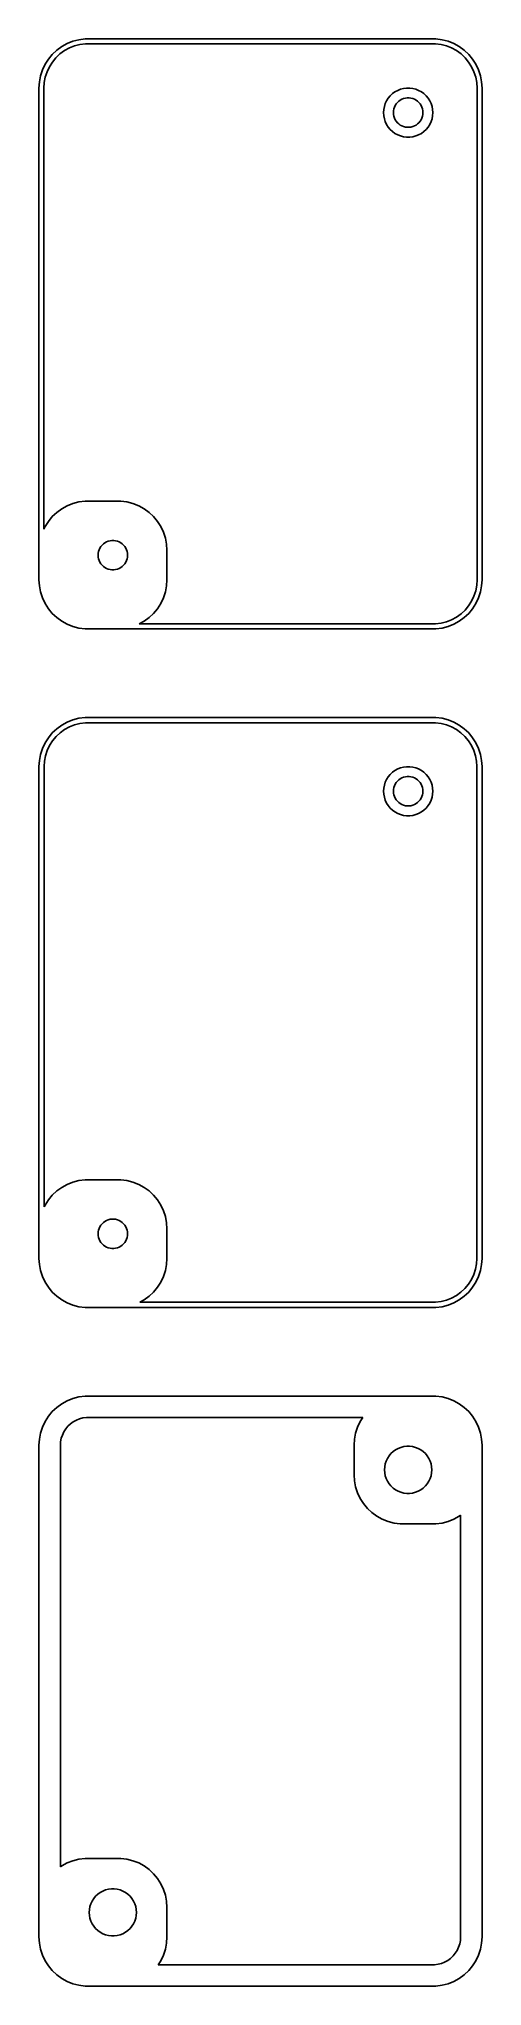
# Model space of a CAD drawing. Header units: metres. Extents: x -22 to 22, y 177 to 375.
import ezdxf

# ---------------------------------------------------------------- set-up
doc = ezdxf.new("R2010")
doc.units = ezdxf.units.M

msp = doc.modelspace()

# ---------------------------------------------------------------- linework, layer by layer
for p, q in [((-20.1791, 374.222), (-20.6871, 373.853)), ((-19.6289, 374.524), (-20.1791, 374.222)), ((-19.0451, 374.755), (-19.6289, 374.524)), ((-19.416, 374.072), (-18.8906, 374.28)), ((-18.4369, 374.911), (-19.0451, 374.755)), ((-18.8906, 374.28), (-18.3432, 374.42)), ((-17.8139, 374.99), (-18.4369, 374.911)), ((-18.3432, 374.42), (-17.7825, 374.491)), ((17.8139, 374.99), (-17.8139, 374.99)), ((-17.7825, 374.491), (17.7825, 374.491)), ((17.7825, 374.491), (18.3432, 374.42)), ((18.4369, 374.911), (17.8139, 374.99)), ((18.3432, 374.42), (18.8906, 374.28)), ((19.0451, 374.755), (18.4369, 374.911)), ((18.8906, 374.28), (19.416, 374.072)), ((19.6289, 374.524), (19.0451, 374.755)), ((20.1791, 374.222), (19.6289, 374.524)), ((20.6871, 373.853), (20.1791, 374.222)), ((-21.8815, 372.409), (-22.1489, 371.841)), ((-21.5451, 372.939), (-21.8815, 372.409)), ((-21.1448, 373.423), (-21.5451, 372.939)), ((-21.4434, 372.168), (-21.1406, 372.645)), ((-20.6871, 373.853), (-21.1448, 373.423)), ((-21.1406, 372.645), (-20.7803, 373.08)), ((-20.7803, 373.08), (-20.3684, 373.467)), ((-20.3684, 373.467), (-19.9112, 373.799)), ((-19.9112, 373.799), (-19.416, 374.072)), ((19.416, 374.072), (19.9112, 373.799)), ((19.9112, 373.799), (20.3684, 373.467)), ((20.3684, 373.467), (20.7803, 373.08)), ((21.1448, 373.423), (20.6871, 373.853)), ((20.7803, 373.08), (21.1406, 372.645)), ((21.1406, 372.645), (21.4434, 372.168)), ((21.5451, 372.939), (21.1448, 373.423)), ((21.8815, 372.409), (21.5451, 372.939)), ((22.1489, 371.841), (21.8815, 372.409)), ((-22.4606, 370.627), (-22.5, 370)), ((-22.3429, 371.243), (-22.4606, 370.627)), ((-22.1489, 371.841), (-22.3429, 371.243)), ((-22, 370), (-21.9645, 370.564)), ((-21.9645, 370.564), (-21.8586, 371.119)), ((-21.8586, 371.119), (-21.684, 371.657)), ((-21.684, 371.657), (-21.4434, 372.168)), ((21.4434, 372.168), (21.684, 371.657)), ((21.684, 371.657), (21.8586, 371.119)), ((21.8586, 371.119), (21.9645, 370.564)), ((21.9645, 370.564), (22, 370)), ((22.3429, 371.243), (22.1489, 371.841)), ((22.4606, 370.627), (22.3429, 371.243)), ((22.5, 370), (22.4606, 370.627)), ((-22.5, 370), (-22.5, 320)), ((-22, 325.157), (-22, 370)), ((12.6756, 368.42), (12.5785, 368.122)), ((12.8092, 368.704), (12.6756, 368.42)), ((12.9774, 368.969), (12.8092, 368.704)), ((13.1776, 369.211), (12.9774, 368.969)), ((13.4064, 369.426), (13.1776, 369.211)), ((13.6604, 369.611), (13.4064, 369.426)), ((13.9355, 369.762), (13.6604, 369.611)), ((13.6855, 368.223), (13.7865, 368.382)), ((13.7865, 368.382), (13.9065, 368.527)), ((13.9065, 368.527), (14.0439, 368.656)), ((14.2274, 369.878), (13.9355, 369.762)), ((14.0439, 368.656), (14.1963, 368.766)), ((14.1963, 368.766), (14.3613, 368.857)), ((14.5315, 369.956), (14.2274, 369.878)), ((14.3613, 368.857), (14.5365, 368.927)), ((14.843, 369.995), (14.5315, 369.956)), ((14.5365, 368.927), (14.7189, 368.973)), ((14.7189, 368.973), (14.9058, 368.997)), ((15.157, 369.995), (14.843, 369.995)), ((14.9058, 368.997), (15.0942, 368.997)), ((15.0942, 368.997), (15.2811, 368.973)), ((15.4684, 369.956), (15.157, 369.995)), ((15.2811, 368.973), (15.4635, 368.927)), ((15.4635, 368.927), (15.6387, 368.857)), ((15.7725, 369.878), (15.4684, 369.956)), ((15.6387, 368.857), (15.8037, 368.766)), ((16.0644, 369.762), (15.7725, 369.878)), ((15.8037, 368.766), (15.9561, 368.656)), ((15.9561, 368.656), (16.0934, 368.527)), ((16.3396, 369.611), (16.0644, 369.762)), ((16.0934, 368.527), (16.2135, 368.382)), ((16.2135, 368.382), (16.3145, 368.223)), ((16.5936, 369.426), (16.3396, 369.611)), ((16.8224, 369.211), (16.5936, 369.426)), ((17.0225, 368.969), (16.8224, 369.211)), ((17.1908, 368.704), (17.0225, 368.969)), ((17.3244, 368.42), (17.1908, 368.704)), ((17.4214, 368.122), (17.3244, 368.42)), ((22, 370), (22, 320)), ((22.5, 320), (22.5, 370)), ((12.5197, 367.813), (12.5, 367.5)), ((12.5, 367.5), (12.5197, 367.187)), ((12.5785, 368.122), (12.5197, 367.813)), ((12.5197, 367.187), (12.5785, 366.878)), ((12.5785, 366.878), (12.6756, 366.58)), ((12.6756, 366.58), (12.8092, 366.296)), ((12.8092, 366.296), (12.9774, 366.031)), ((13.5, 367.5), (13.5118, 367.688)), ((13.5118, 367.312), (13.5, 367.5)), ((13.5118, 367.688), (13.5471, 367.873)), ((13.5471, 367.127), (13.5118, 367.312)), ((13.5471, 367.873), (13.6053, 368.052)), ((13.6053, 366.948), (13.5471, 367.127)), ((13.6053, 368.052), (13.6855, 368.223)), ((13.6855, 366.777), (13.6053, 366.948)), ((13.7865, 366.618), (13.6855, 366.777)), ((13.9065, 366.473), (13.7865, 366.618)), ((14.0439, 366.344), (13.9065, 366.473)), ((14.1963, 366.234), (14.0439, 366.344)), ((15.9561, 366.344), (15.8037, 366.234)), ((16.0934, 366.473), (15.9561, 366.344)), ((16.2135, 366.618), (16.0934, 366.473)), ((16.3145, 366.777), (16.2135, 366.618)), ((16.3145, 368.223), (16.3947, 368.052)), ((16.3947, 366.948), (16.3145, 366.777)), ((16.3947, 368.052), (16.4529, 367.873)), ((16.4529, 367.127), (16.3947, 366.948)), ((16.4529, 367.873), (16.4882, 367.688)), ((16.4882, 367.312), (16.4529, 367.127)), ((16.4882, 367.688), (16.5, 367.5)), ((16.5, 367.5), (16.4882, 367.312)), ((17.0225, 366.031), (17.1908, 366.296)), ((17.1908, 366.296), (17.3244, 366.58)), ((17.3244, 366.58), (17.4214, 366.878)), ((17.4803, 367.813), (17.4214, 368.122)), ((17.4214, 366.878), (17.4803, 367.187)), ((17.5, 367.5), (17.4803, 367.813)), ((17.4803, 367.187), (17.5, 367.5)), ((12.9774, 366.031), (13.1776, 365.789)), ((13.1776, 365.789), (13.4064, 365.574)), ((13.4064, 365.574), (13.6604, 365.389)), ((13.6604, 365.389), (13.9355, 365.238)), ((13.9355, 365.238), (14.2274, 365.122)), ((14.3613, 366.143), (14.1963, 366.234)), ((14.2274, 365.122), (14.5315, 365.044)), ((14.5365, 366.073), (14.3613, 366.143)), ((14.5315, 365.044), (14.843, 365.005)), ((14.7189, 366.027), (14.5365, 366.073)), ((14.9058, 366.003), (14.7189, 366.027)), ((14.843, 365.005), (15.157, 365.005)), ((15.0942, 366.003), (14.9058, 366.003)), ((15.2811, 366.027), (15.0942, 366.003)), ((15.157, 365.005), (15.4684, 365.044)), ((15.4635, 366.073), (15.2811, 366.027)), ((15.6387, 366.143), (15.4635, 366.073)), ((15.4684, 365.044), (15.7725, 365.122)), ((15.8037, 366.234), (15.6387, 366.143)), ((15.7725, 365.122), (16.0644, 365.238)), ((16.0644, 365.238), (16.3396, 365.389)), ((16.3396, 365.389), (16.5936, 365.574)), ((16.5936, 365.574), (16.8224, 365.789)), ((16.8224, 365.789), (17.0225, 366.031)), ((-20.6871, 326.853), (-21.1448, 326.423)), ((-20.1791, 327.222), (-20.6871, 326.853)), ((-19.6289, 327.524), (-20.1791, 327.222)), ((-19.0451, 327.755), (-19.6289, 327.524)), ((-18.4369, 327.911), (-19.0451, 327.755)), ((-17.8139, 327.99), (-18.4369, 327.911)), ((-14.186, 327.99), (-17.8139, 327.99)), ((-13.5631, 327.911), (-14.186, 327.99)), ((-12.9549, 327.755), (-13.5631, 327.911)), ((-12.3711, 327.524), (-12.9549, 327.755)), ((-11.8209, 327.222), (-12.3711, 327.524)), ((-11.3129, 326.853), (-11.8209, 327.222)), ((-10.8551, 326.423), (-11.3129, 326.853)), ((-21.8815, 325.409), (-22, 325.157)), ((-21.5451, 325.939), (-21.8815, 325.409)), ((-21.1448, 326.423), (-21.5451, 325.939)), ((-10.4549, 325.939), (-10.8551, 326.423)), ((-10.1185, 325.409), (-10.4549, 325.939)), ((-9.8511, 324.841), (-10.1185, 325.409)), ((-9.6571, 324.243), (-9.8511, 324.841)), ((-16.4882, 322.688), (-16.4529, 322.873)), ((-16.4529, 322.873), (-16.3947, 323.052)), ((-16.3947, 323.052), (-16.3145, 323.223)), ((-16.3145, 323.223), (-16.2135, 323.382)), ((-16.2135, 323.382), (-16.0934, 323.527)), ((-16.0934, 323.527), (-15.9561, 323.656)), ((-15.9561, 323.656), (-15.8037, 323.766)), ((-15.8037, 323.766), (-15.6387, 323.857)), ((-15.6387, 323.857), (-15.4635, 323.927)), ((-15.4635, 323.927), (-15.2811, 323.973)), ((-15.2811, 323.973), (-15.0942, 323.997)), ((-15.0942, 323.997), (-14.9058, 323.997)), ((-14.9058, 323.997), (-14.7189, 323.973)), ((-14.7189, 323.973), (-14.5365, 323.927)), ((-14.5365, 323.927), (-14.3613, 323.857)), ((-14.3613, 323.857), (-14.1963, 323.766)), ((-14.1963, 323.766), (-14.0439, 323.656)), ((-14.0439, 323.656), (-13.9065, 323.527)), ((-13.9065, 323.527), (-13.7865, 323.382)), ((-13.7865, 323.382), (-13.6855, 323.223)), ((-13.6855, 323.223), (-13.6053, 323.052)), ((-13.6053, 323.052), (-13.5471, 322.873)), ((-13.5471, 322.873), (-13.5118, 322.688)), ((-9.5394, 323.627), (-9.6571, 324.243)), ((-9.5, 323), (-9.5394, 323.627)), ((-9.5, 320), (-9.5, 323)), ((-16.5, 322.5), (-16.4882, 322.688)), ((-16.4882, 322.312), (-16.5, 322.5)), ((-16.4529, 322.127), (-16.4882, 322.312)), ((-16.3947, 321.948), (-16.4529, 322.127)), ((-16.3145, 321.777), (-16.3947, 321.948)), ((-16.2135, 321.618), (-16.3145, 321.777)), ((-16.0934, 321.473), (-16.2135, 321.618)), ((-15.9561, 321.344), (-16.0934, 321.473)), ((-15.8037, 321.234), (-15.9561, 321.344)), ((-15.6387, 321.143), (-15.8037, 321.234)), ((-15.4635, 321.073), (-15.6387, 321.143)), ((-15.2811, 321.027), (-15.4635, 321.073)), ((-15.0942, 321.003), (-15.2811, 321.027)), ((-14.9058, 321.003), (-15.0942, 321.003)), ((-14.7189, 321.027), (-14.9058, 321.003)), ((-14.5365, 321.073), (-14.7189, 321.027)), ((-14.3613, 321.143), (-14.5365, 321.073)), ((-14.1963, 321.234), (-14.3613, 321.143)), ((-14.0439, 321.344), (-14.1963, 321.234)), ((-13.9065, 321.473), (-14.0439, 321.344)), ((-13.7865, 321.618), (-13.9065, 321.473)), ((-13.6855, 321.777), (-13.7865, 321.618)), ((-13.6053, 321.948), (-13.6855, 321.777)), ((-13.5471, 322.127), (-13.6053, 321.948)), ((-13.5118, 322.312), (-13.5471, 322.127)), ((-13.5118, 322.688), (-13.5, 322.5)), ((-13.5, 322.5), (-13.5118, 322.312)), ((-22.5, 320), (-22.4606, 319.373)), ((-22.4606, 319.373), (-22.3429, 318.757)), ((-22.3429, 318.757), (-22.1489, 318.159)), ((-9.8511, 318.159), (-9.6571, 318.757)), ((-9.6571, 318.757), (-9.5394, 319.373)), ((-9.5394, 319.373), (-9.5, 320)), ((21.8586, 318.881), (21.684, 318.343)), ((21.9645, 319.436), (21.8586, 318.881)), ((22, 320), (21.9645, 319.436)), ((22.1489, 318.159), (22.3429, 318.757)), ((22.3429, 318.757), (22.4606, 319.373)), ((22.4606, 319.373), (22.5, 320)), ((-22.1489, 318.159), (-21.8815, 317.591)), ((-21.8815, 317.591), (-21.5451, 317.061)), ((-21.5451, 317.061), (-21.1448, 316.577)), ((-10.8551, 316.577), (-10.4549, 317.061)), ((-10.4549, 317.061), (-10.1185, 317.591)), ((-10.1185, 317.591), (-9.8511, 318.159)), ((20.7803, 316.92), (20.3684, 316.533)), ((21.1406, 317.355), (20.7803, 316.92)), ((21.4434, 317.832), (21.1406, 317.355)), ((21.1448, 316.577), (21.5451, 317.061)), ((21.684, 318.343), (21.4434, 317.832)), ((21.5451, 317.061), (21.8815, 317.591)), ((21.8815, 317.591), (22.1489, 318.159)), ((-21.1448, 316.577), (-20.6871, 316.147)), ((-20.6871, 316.147), (-20.1791, 315.778)), ((-20.1791, 315.778), (-19.6289, 315.476)), ((-19.6289, 315.476), (-19.0451, 315.245)), ((-19.0451, 315.245), (-18.4369, 315.089)), ((-18.4369, 315.089), (-17.8139, 315.01)), ((-17.8139, 315.01), (17.8139, 315.01)), ((-12.311, 315.509), (-11.8209, 315.778)), ((17.7825, 315.509), (-12.311, 315.509)), ((-11.8209, 315.778), (-11.3129, 316.147)), ((-11.3129, 316.147), (-10.8551, 316.577)), ((18.3432, 315.58), (17.7825, 315.509)), ((17.8139, 315.01), (18.4369, 315.089)), ((18.8906, 315.72), (18.3432, 315.58)), ((18.4369, 315.089), (19.0451, 315.245)), ((19.416, 315.928), (18.8906, 315.72)), ((19.0451, 315.245), (19.6289, 315.476)), ((19.9112, 316.201), (19.416, 315.928)), ((19.6289, 315.476), (20.1791, 315.778)), ((20.3684, 316.533), (19.9112, 316.201)), ((20.1791, 315.778), (20.6871, 316.147)), ((20.6871, 316.147), (21.1448, 316.577)), ((-20.1791, 305.222), (-20.6871, 304.853)), ((-19.6289, 305.524), (-20.1791, 305.222)), ((-19.8944, 304.773), (-19.4026, 305.043)), ((-19.0451, 305.755), (-19.6289, 305.524)), ((-19.4026, 305.043), (-18.8808, 305.25)), ((-18.4369, 305.911), (-19.0451, 305.755)), ((-18.8808, 305.25), (-18.3373, 305.389)), ((-17.8139, 305.99), (-18.4369, 305.911)), ((-18.3373, 305.389), (-17.7806, 305.46)), ((17.8139, 305.99), (-17.8139, 305.99)), ((-17.7806, 305.46), (17.7806, 305.46)), ((17.7806, 305.46), (18.3373, 305.389)), ((18.4369, 305.911), (17.8139, 305.99)), ((18.3373, 305.389), (18.8808, 305.25)), ((19.0451, 305.755), (18.4369, 305.911)), ((18.8808, 305.25), (19.4026, 305.043)), ((19.6289, 305.524), (19.0451, 305.755)), ((19.4026, 305.043), (19.8944, 304.773)), ((20.1791, 305.222), (19.6289, 305.524)), ((20.6871, 304.853), (20.1791, 305.222)), ((-21.8815, 303.409), (-22.1489, 302.841)), ((-21.5451, 303.939), (-21.8815, 303.409)), ((-21.6547, 302.645), (-21.4158, 303.153)), ((-21.1448, 304.423), (-21.5451, 303.939)), ((-21.4158, 303.153), (-21.1151, 303.627)), ((-20.6871, 304.853), (-21.1448, 304.423)), ((-21.1151, 303.627), (-20.7574, 304.059)), ((-20.7574, 304.059), (-20.3483, 304.443)), ((-20.3483, 304.443), (-19.8944, 304.773)), ((19.8944, 304.773), (20.3483, 304.443)), ((20.3483, 304.443), (20.7574, 304.059)), ((21.1448, 304.423), (20.6871, 304.853)), ((20.7574, 304.059), (21.1151, 303.627)), ((21.1151, 303.627), (21.4158, 303.153)), ((21.5451, 303.939), (21.1448, 304.423)), ((21.4158, 303.153), (21.6547, 302.645)), ((21.8815, 303.409), (21.5451, 303.939)), ((22.1489, 302.841), (21.8815, 303.409)), ((-22.4606, 301.627), (-22.5, 301)), ((-22.5, 301), (-22.5, 251)), ((-22.3429, 302.243), (-22.4606, 301.627)), ((-22.1489, 302.841), (-22.3429, 302.243)), ((-21.9685, 301), (-21.9333, 301.56)), ((-21.9685, 256.224), (-21.9685, 301)), ((-21.9333, 301.56), (-21.8282, 302.111)), ((-21.8282, 302.111), (-21.6547, 302.645)), ((14.5315, 300.956), (14.2274, 300.878)), ((14.843, 300.995), (14.5315, 300.956)), ((15.157, 300.995), (14.843, 300.995)), ((15.4684, 300.956), (15.157, 300.995)), ((15.7725, 300.878), (15.4684, 300.956)), ((21.6547, 302.645), (21.8282, 302.111)), ((21.8282, 302.111), (21.9333, 301.56)), ((21.9333, 301.56), (21.9685, 301)), ((21.9685, 301), (21.9685, 251)), ((22.3429, 302.243), (22.1489, 302.841)), ((22.4606, 301.627), (22.3429, 302.243)), ((22.5, 301), (22.4606, 301.627)), ((22.5, 251), (22.5, 301)), ((12.5785, 299.122), (12.5197, 298.813)), ((12.6756, 299.42), (12.5785, 299.122)), ((12.8092, 299.704), (12.6756, 299.42)), ((12.9774, 299.969), (12.8092, 299.704)), ((13.1776, 300.211), (12.9774, 299.969)), ((13.4064, 300.426), (13.1776, 300.211)), ((13.6604, 300.611), (13.4064, 300.426)), ((13.5471, 298.873), (13.6053, 299.052)), ((13.6053, 299.052), (13.6855, 299.223)), ((13.9355, 300.762), (13.6604, 300.611)), ((13.6855, 299.223), (13.7865, 299.382)), ((13.7865, 299.382), (13.9065, 299.527)), ((13.9065, 299.527), (14.0439, 299.656)), ((14.2274, 300.878), (13.9355, 300.762)), ((14.0439, 299.656), (14.1963, 299.766)), ((14.1963, 299.766), (14.3613, 299.857)), ((14.3613, 299.857), (14.5365, 299.927)), ((14.5365, 299.927), (14.7189, 299.973)), ((14.7189, 299.973), (14.9058, 299.997)), ((14.9058, 299.997), (15.0942, 299.997)), ((15.0942, 299.997), (15.2811, 299.973)), ((15.2811, 299.973), (15.4635, 299.927)), ((15.4635, 299.927), (15.6387, 299.857)), ((15.6387, 299.857), (15.8037, 299.766)), ((16.0644, 300.762), (15.7725, 300.878)), ((15.8037, 299.766), (15.9561, 299.656)), ((15.9561, 299.656), (16.0934, 299.527)), ((16.3396, 300.611), (16.0644, 300.762)), ((16.0934, 299.527), (16.2135, 299.382)), ((16.2135, 299.382), (16.3145, 299.223)), ((16.3145, 299.223), (16.3947, 299.052)), ((16.5936, 300.426), (16.3396, 300.611)), ((16.3947, 299.052), (16.4529, 298.873)), ((16.8224, 300.211), (16.5936, 300.426)), ((17.0225, 299.969), (16.8224, 300.211)), ((17.1908, 299.704), (17.0225, 299.969)), ((17.3244, 299.42), (17.1908, 299.704)), ((17.4214, 299.122), (17.3244, 299.42)), ((17.4803, 298.813), (17.4214, 299.122)), ((12.5197, 298.813), (12.5, 298.5)), ((12.5, 298.5), (12.5197, 298.187)), ((12.5197, 298.187), (12.5785, 297.878)), ((12.5785, 297.878), (12.6756, 297.58)), ((12.6756, 297.58), (12.8092, 297.296)), ((12.8092, 297.296), (12.9774, 297.031)), ((12.9774, 297.031), (13.1776, 296.789)), ((13.5, 298.5), (13.5118, 298.688)), ((13.5118, 298.312), (13.5, 298.5)), ((13.5118, 298.688), (13.5471, 298.873)), ((13.5471, 298.127), (13.5118, 298.312)), ((13.6053, 297.948), (13.5471, 298.127)), ((13.6855, 297.777), (13.6053, 297.948)), ((13.7865, 297.618), (13.6855, 297.777)), ((13.9065, 297.473), (13.7865, 297.618)), ((14.0439, 297.344), (13.9065, 297.473)), ((14.1963, 297.234), (14.0439, 297.344)), ((14.3613, 297.143), (14.1963, 297.234)), ((14.5365, 297.073), (14.3613, 297.143)), ((14.7189, 297.027), (14.5365, 297.073)), ((14.9058, 297.003), (14.7189, 297.027)), ((15.0942, 297.003), (14.9058, 297.003)), ((15.2811, 297.027), (15.0942, 297.003)), ((15.4635, 297.073), (15.2811, 297.027)), ((15.6387, 297.143), (15.4635, 297.073)), ((15.8037, 297.234), (15.6387, 297.143)), ((15.9561, 297.344), (15.8037, 297.234)), ((16.0934, 297.473), (15.9561, 297.344)), ((16.2135, 297.618), (16.0934, 297.473)), ((16.3145, 297.777), (16.2135, 297.618)), ((16.3947, 297.948), (16.3145, 297.777)), ((16.4529, 298.127), (16.3947, 297.948)), ((16.4529, 298.873), (16.4882, 298.688)), ((16.4882, 298.312), (16.4529, 298.127)), ((16.4882, 298.688), (16.5, 298.5)), ((16.5, 298.5), (16.4882, 298.312)), ((16.8224, 296.789), (17.0225, 297.031)), ((17.0225, 297.031), (17.1908, 297.296)), ((17.1908, 297.296), (17.3244, 297.58)), ((17.3244, 297.58), (17.4214, 297.878)), ((17.4214, 297.878), (17.4803, 298.187)), ((17.5, 298.5), (17.4803, 298.813)), ((17.4803, 298.187), (17.5, 298.5)), ((13.1776, 296.789), (13.4064, 296.574)), ((13.4064, 296.574), (13.6604, 296.389)), ((13.6604, 296.389), (13.9355, 296.238)), ((13.9355, 296.238), (14.2274, 296.122)), ((14.2274, 296.122), (14.5315, 296.044)), ((14.5315, 296.044), (14.843, 296.005)), ((14.843, 296.005), (15.157, 296.005)), ((15.157, 296.005), (15.4684, 296.044)), ((15.4684, 296.044), (15.7725, 296.122)), ((15.7725, 296.122), (16.0644, 296.238)), ((16.0644, 296.238), (16.3396, 296.389)), ((16.3396, 296.389), (16.5936, 296.574)), ((16.5936, 296.574), (16.8224, 296.789)), ((-21.1448, 257.423), (-21.5451, 256.939)), ((-20.6871, 257.853), (-21.1448, 257.423)), ((-20.1791, 258.222), (-20.6871, 257.853)), ((-19.6289, 258.524), (-20.1791, 258.222)), ((-19.0451, 258.755), (-19.6289, 258.524)), ((-18.4369, 258.911), (-19.0451, 258.755)), ((-17.8139, 258.99), (-18.4369, 258.911)), ((-14.186, 258.99), (-17.8139, 258.99)), ((-13.5631, 258.911), (-14.186, 258.99)), ((-12.9549, 258.755), (-13.5631, 258.911)), ((-12.3711, 258.524), (-12.9549, 258.755)), ((-11.8209, 258.222), (-12.3711, 258.524)), ((-11.3129, 257.853), (-11.8209, 258.222)), ((-10.8551, 257.423), (-11.3129, 257.853)), ((-10.4549, 256.939), (-10.8551, 257.423)), ((-21.8815, 256.409), (-21.9685, 256.224)), ((-21.5451, 256.939), (-21.8815, 256.409)), ((-10.1185, 256.409), (-10.4549, 256.939)), ((-9.8511, 255.841), (-10.1185, 256.409)), ((-9.6571, 255.243), (-9.8511, 255.841)), ((-16.5, 253.5), (-16.4882, 253.688)), ((-16.4882, 253.312), (-16.5, 253.5)), ((-16.4882, 253.688), (-16.4529, 253.873)), ((-16.4529, 253.873), (-16.3947, 254.052)), ((-16.3947, 254.052), (-16.3145, 254.223)), ((-16.3145, 254.223), (-16.2135, 254.382)), ((-16.2135, 254.382), (-16.0934, 254.527)), ((-16.0934, 254.527), (-15.9561, 254.656)), ((-15.9561, 254.656), (-15.8037, 254.766)), ((-15.8037, 254.766), (-15.6387, 254.857)), ((-15.6387, 254.857), (-15.4635, 254.927)), ((-15.4635, 254.927), (-15.2811, 254.973)), ((-15.2811, 254.973), (-15.0942, 254.997)), ((-15.0942, 254.997), (-14.9058, 254.997)), ((-14.9058, 254.997), (-14.7189, 254.973)), ((-14.7189, 254.973), (-14.5365, 254.927)), ((-14.5365, 254.927), (-14.3613, 254.857)), ((-14.3613, 254.857), (-14.1963, 254.766)), ((-14.1963, 254.766), (-14.0439, 254.656)), ((-14.0439, 254.656), (-13.9065, 254.527)), ((-13.9065, 254.527), (-13.7865, 254.382)), ((-13.7865, 254.382), (-13.6855, 254.223)), ((-13.6855, 254.223), (-13.6053, 254.052)), ((-13.6053, 254.052), (-13.5471, 253.873)), ((-13.5471, 253.873), (-13.5118, 253.688)), ((-13.5118, 253.688), (-13.5, 253.5)), ((-13.5, 253.5), (-13.5118, 253.312)), ((-9.5394, 254.627), (-9.6571, 255.243)), ((-9.5, 254), (-9.5394, 254.627)), ((-9.5, 251), (-9.5, 254)), ((-16.4529, 253.127), (-16.4882, 253.312)), ((-16.3947, 252.948), (-16.4529, 253.127)), ((-16.3145, 252.777), (-16.3947, 252.948)), ((-16.2135, 252.618), (-16.3145, 252.777)), ((-16.0934, 252.473), (-16.2135, 252.618)), ((-15.9561, 252.344), (-16.0934, 252.473)), ((-15.8037, 252.234), (-15.9561, 252.344)), ((-15.6387, 252.143), (-15.8037, 252.234)), ((-15.4635, 252.073), (-15.6387, 252.143)), ((-15.2811, 252.027), (-15.4635, 252.073)), ((-15.0942, 252.003), (-15.2811, 252.027)), ((-14.9058, 252.003), (-15.0942, 252.003)), ((-14.7189, 252.027), (-14.9058, 252.003)), ((-14.5365, 252.073), (-14.7189, 252.027)), ((-14.3613, 252.143), (-14.5365, 252.073)), ((-14.1963, 252.234), (-14.3613, 252.143)), ((-14.0439, 252.344), (-14.1963, 252.234)), ((-13.9065, 252.473), (-14.0439, 252.344)), ((-13.7865, 252.618), (-13.9065, 252.473)), ((-13.6855, 252.777), (-13.7865, 252.618)), ((-13.6053, 252.948), (-13.6855, 252.777)), ((-13.5471, 253.127), (-13.6053, 252.948)), ((-13.5118, 253.312), (-13.5471, 253.127)), ((-22.5, 251), (-22.4606, 250.373)), ((-22.4606, 250.373), (-22.3429, 249.757)), ((-22.3429, 249.757), (-22.1489, 249.159)), ((-9.8511, 249.159), (-9.6571, 249.757)), ((-9.6571, 249.757), (-9.5394, 250.373)), ((-9.5394, 250.373), (-9.5, 251)), ((21.8282, 249.889), (21.6547, 249.355)), ((21.9333, 250.44), (21.8282, 249.889)), ((21.9685, 251), (21.9333, 250.44)), ((22.1489, 249.159), (22.3429, 249.757)), ((22.3429, 249.757), (22.4606, 250.373)), ((22.4606, 250.373), (22.5, 251)), ((-22.1489, 249.159), (-21.8815, 248.591)), ((-21.8815, 248.591), (-21.5451, 248.061)), ((-21.5451, 248.061), (-21.1448, 247.577)), ((-21.1448, 247.577), (-20.6871, 247.147)), ((-11.3129, 247.147), (-10.8551, 247.577)), ((-10.8551, 247.577), (-10.4549, 248.061)), ((-10.4549, 248.061), (-10.1185, 248.591)), ((-10.1185, 248.591), (-9.8511, 249.159)), ((20.3483, 247.557), (19.8944, 247.227)), ((20.7574, 247.941), (20.3483, 247.557)), ((20.6871, 247.147), (21.1448, 247.577)), ((21.1151, 248.373), (20.7574, 247.941)), ((21.4158, 248.847), (21.1151, 248.373)), ((21.1448, 247.577), (21.5451, 248.061)), ((21.6547, 249.355), (21.4158, 248.847)), ((21.5451, 248.061), (21.8815, 248.591)), ((21.8815, 248.591), (22.1489, 249.159)), ((-20.6871, 247.147), (-20.1791, 246.778)), ((-20.1791, 246.778), (-19.6289, 246.476)), ((-19.6289, 246.476), (-19.0451, 246.245)), ((-19.0451, 246.245), (-18.4369, 246.089)), ((-18.4369, 246.089), (-17.8139, 246.01)), ((-17.8139, 246.01), (17.8139, 246.01)), ((-12.2539, 246.54), (-11.8209, 246.778)), ((17.7806, 246.54), (-12.2539, 246.54)), ((-11.8209, 246.778), (-11.3129, 247.147)), ((18.3373, 246.611), (17.7806, 246.54)), ((17.8139, 246.01), (18.4369, 246.089)), ((18.8808, 246.75), (18.3373, 246.611)), ((18.4369, 246.089), (19.0451, 246.245)), ((19.4026, 246.957), (18.8808, 246.75)), ((19.0451, 246.245), (19.6289, 246.476)), ((19.8944, 247.227), (19.4026, 246.957)), ((19.6289, 246.476), (20.1791, 246.778)), ((20.1791, 246.778), (20.6871, 247.147)), ((-20.6871, 235.853), (-21.1448, 235.423)), ((-20.1791, 236.222), (-20.6871, 235.853)), ((-19.6289, 236.524), (-20.1791, 236.222)), ((-19.0451, 236.755), (-19.6289, 236.524)), ((-18.4369, 236.911), (-19.0451, 236.755)), ((-17.8139, 236.99), (-18.4369, 236.911)), ((17.8139, 236.99), (-17.8139, 236.99)), ((18.4369, 236.911), (17.8139, 236.99)), ((19.0451, 236.755), (18.4369, 236.911)), ((19.6289, 236.524), (19.0451, 236.755)), ((20.1791, 236.222), (19.6289, 236.524)), ((20.6871, 235.853), (20.1791, 236.222)), ((21.1448, 235.423), (20.6871, 235.853)), ((-22.1489, 233.841), (-22.3429, 233.243)), ((-21.8815, 234.409), (-22.1489, 233.841)), ((-21.5451, 234.939), (-21.8815, 234.409)), ((-21.1448, 235.423), (-21.5451, 234.939)), ((-19.9742, 233.36), (-19.7842, 233.66)), ((-19.7842, 233.66), (-19.5582, 233.933)), ((-19.5582, 233.933), (-19.2997, 234.175)), ((-19.2997, 234.175), (-19.0128, 234.384)), ((-19.0128, 234.384), (-18.7021, 234.555)), ((-18.7021, 234.555), (-18.3725, 234.685)), ((-18.3725, 234.685), (-18.0291, 234.773)), ((-18.0291, 234.773), (-17.6773, 234.818)), ((-17.6773, 234.818), (10.3781, 234.818)), ((9.8511, 233.841), (9.6571, 233.243)), ((10.1185, 234.409), (9.8511, 233.841)), ((10.3781, 234.818), (10.1185, 234.409)), ((21.5451, 234.939), (21.1448, 235.423)), ((21.8815, 234.409), (21.5451, 234.939)), ((22.1489, 233.841), (21.8815, 234.409)), ((22.3429, 233.243), (22.1489, 233.841)), ((-22.4606, 232.627), (-22.5, 232)), ((-22.5, 232), (-22.5, 182)), ((-22.3429, 233.243), (-22.4606, 232.627)), ((-20.3234, 232), (-20.3011, 232.354)), ((-20.3234, 189.117), (-20.3234, 232)), ((-20.3011, 232.354), (-20.2347, 232.702)), ((-20.2347, 232.702), (-20.1251, 233.039)), ((-20.1251, 233.039), (-19.9742, 233.36)), ((9.5394, 232.627), (9.5, 232)), ((9.5, 232), (9.5, 229)), ((9.6571, 233.243), (9.5394, 232.627)), ((13.714, 231.526), (13.9781, 231.672)), ((13.9781, 231.672), (14.2583, 231.783)), ((14.2583, 231.783), (14.5503, 231.857)), ((14.5503, 231.857), (14.8493, 231.895)), ((14.8493, 231.895), (15.1507, 231.895)), ((15.1507, 231.895), (15.4497, 231.857)), ((15.4497, 231.857), (15.7416, 231.783)), ((15.7416, 231.783), (16.0219, 231.672)), ((16.0219, 231.672), (16.286, 231.526)), ((22.4606, 232.627), (22.3429, 233.243)), ((22.5, 232), (22.4606, 232.627)), ((22.5, 182), (22.5, 232)), ((12.6, 229.5), (12.6189, 229.801)), ((12.6189, 229.801), (12.6754, 230.097)), ((12.6754, 230.097), (12.7685, 230.383)), ((12.7685, 230.383), (12.8969, 230.656)), ((12.8969, 230.656), (13.0583, 230.911)), ((13.0583, 230.911), (13.2505, 231.143)), ((13.2505, 231.143), (13.4702, 231.349)), ((13.4702, 231.349), (13.714, 231.526)), ((16.286, 231.526), (16.5298, 231.349)), ((16.5298, 231.349), (16.7495, 231.143)), ((16.7495, 231.143), (16.9416, 230.911)), ((16.9416, 230.911), (17.1031, 230.656)), ((17.1031, 230.656), (17.2315, 230.383)), ((17.2315, 230.383), (17.3246, 230.097)), ((17.3246, 230.097), (17.3811, 229.801)), ((17.3811, 229.801), (17.4, 229.5)), ((9.5, 229), (9.5394, 228.373)), ((9.5394, 228.373), (9.6571, 227.757)), ((9.6571, 227.757), (9.8511, 227.159)), ((12.6189, 229.199), (12.6, 229.5)), ((12.6754, 228.903), (12.6189, 229.199)), ((12.7685, 228.617), (12.6754, 228.903)), ((12.8969, 228.344), (12.7685, 228.617)), ((13.0583, 228.089), (12.8969, 228.344)), ((13.2505, 227.857), (13.0583, 228.089)), ((13.4702, 227.651), (13.2505, 227.857)), ((16.7495, 227.857), (16.5298, 227.651)), ((16.9416, 228.089), (16.7495, 227.857)), ((17.1031, 228.344), (16.9416, 228.089)), ((17.2315, 228.617), (17.1031, 228.344)), ((17.3246, 228.903), (17.2315, 228.617)), ((17.3811, 229.199), (17.3246, 228.903)), ((17.4, 229.5), (17.3811, 229.199)), ((9.8511, 227.159), (10.1185, 226.591)), ((10.1185, 226.591), (10.4549, 226.061)), ((10.4549, 226.061), (10.8551, 225.577)), ((13.714, 227.474), (13.4702, 227.651)), ((13.9781, 227.328), (13.714, 227.474)), ((14.2583, 227.217), (13.9781, 227.328)), ((14.5503, 227.143), (14.2583, 227.217)), ((14.8493, 227.105), (14.5503, 227.143)), ((15.1507, 227.105), (14.8493, 227.105)), ((15.4497, 227.143), (15.1507, 227.105)), ((15.7416, 227.217), (15.4497, 227.143)), ((16.0219, 227.328), (15.7416, 227.217)), ((16.286, 227.474), (16.0219, 227.328)), ((16.5298, 227.651), (16.286, 227.474)), ((10.8551, 225.577), (11.3129, 225.147)), ((11.3129, 225.147), (11.8209, 224.778)), ((11.8209, 224.778), (12.3711, 224.476)), ((12.3711, 224.476), (12.9549, 224.245)), ((12.9549, 224.245), (13.5631, 224.089)), ((13.5631, 224.089), (14.186, 224.01)), ((14.186, 224.01), (17.8139, 224.01)), ((17.8139, 224.01), (18.4369, 224.089)), ((18.4369, 224.089), (19.0451, 224.245)), ((19.0451, 224.245), (19.6289, 224.476)), ((19.6289, 224.476), (20.1791, 224.778)), ((20.1791, 224.778), (20.3234, 224.883)), ((20.3234, 224.883), (20.3234, 182)), ((-20.1791, 189.222), (-20.3234, 189.117)), ((-19.6289, 189.524), (-20.1791, 189.222)), ((-19.0451, 189.755), (-19.6289, 189.524)), ((-18.4369, 189.911), (-19.0451, 189.755)), ((-17.8139, 189.99), (-18.4369, 189.911)), ((-14.186, 189.99), (-17.8139, 189.99)), ((-13.5631, 189.911), (-14.186, 189.99)), ((-12.9549, 189.755), (-13.5631, 189.911)), ((-12.3711, 189.524), (-12.9549, 189.755)), ((-11.8209, 189.222), (-12.3711, 189.524)), ((-11.3129, 188.853), (-11.8209, 189.222)), ((-10.8551, 188.423), (-11.3129, 188.853)), ((-10.4549, 187.939), (-10.8551, 188.423)), ((-16.9416, 185.911), (-16.7495, 186.143)), ((-16.7495, 186.143), (-16.5298, 186.349)), ((-16.5298, 186.349), (-16.286, 186.526)), ((-16.286, 186.526), (-16.0219, 186.672)), ((-16.0219, 186.672), (-15.7416, 186.783)), ((-15.7416, 186.783), (-15.4497, 186.857)), ((-15.4497, 186.857), (-15.1507, 186.895)), ((-15.1507, 186.895), (-14.8493, 186.895)), ((-14.8493, 186.895), (-14.5503, 186.857)), ((-14.5503, 186.857), (-14.2583, 186.783)), ((-14.2583, 186.783), (-13.9781, 186.672)), ((-13.9781, 186.672), (-13.714, 186.526)), ((-13.714, 186.526), (-13.4702, 186.349)), ((-13.4702, 186.349), (-13.2505, 186.143)), ((-13.2505, 186.143), (-13.0583, 185.911)), ((-10.1185, 187.409), (-10.4549, 187.939)), ((-9.8511, 186.841), (-10.1185, 187.409)), ((-9.6571, 186.243), (-9.8511, 186.841)), ((-9.5394, 185.627), (-9.6571, 186.243)), ((-17.4, 184.5), (-17.3811, 184.801)), ((-17.3811, 184.199), (-17.4, 184.5)), ((-17.3811, 184.801), (-17.3246, 185.097)), ((-17.3246, 183.903), (-17.3811, 184.199)), ((-17.3246, 185.097), (-17.2315, 185.383)), ((-17.2315, 185.383), (-17.1031, 185.656)), ((-17.1031, 185.656), (-16.9416, 185.911)), ((-13.0583, 185.911), (-12.8969, 185.656)), ((-12.8969, 185.656), (-12.7685, 185.383)), ((-12.7685, 185.383), (-12.6754, 185.097)), ((-12.6754, 185.097), (-12.6189, 184.801)), ((-12.6189, 184.199), (-12.6754, 183.903)), ((-12.6189, 184.801), (-12.6, 184.5)), ((-12.6, 184.5), (-12.6189, 184.199)), ((-9.5, 185), (-9.5394, 185.627)), ((-9.5, 182), (-9.5, 185)), ((-17.2315, 183.617), (-17.3246, 183.903)), ((-17.1031, 183.344), (-17.2315, 183.617)), ((-16.9416, 183.089), (-17.1031, 183.344)), ((-16.7495, 182.857), (-16.9416, 183.089)), ((-16.5298, 182.651), (-16.7495, 182.857)), ((-16.286, 182.474), (-16.5298, 182.651)), ((-16.0219, 182.328), (-16.286, 182.474)), ((-15.7416, 182.217), (-16.0219, 182.328)), ((-15.4497, 182.143), (-15.7416, 182.217)), ((-15.1507, 182.105), (-15.4497, 182.143)), ((-14.5503, 182.143), (-14.8493, 182.105)), ((-14.2583, 182.217), (-14.5503, 182.143)), ((-13.9781, 182.328), (-14.2583, 182.217)), ((-13.714, 182.474), (-13.9781, 182.328)), ((-13.4702, 182.651), (-13.714, 182.474)), ((-13.2505, 182.857), (-13.4702, 182.651)), ((-13.0583, 183.089), (-13.2505, 182.857)), ((-12.8969, 183.344), (-13.0583, 183.089)), ((-12.7685, 183.617), (-12.8969, 183.344)), ((-12.6754, 183.903), (-12.7685, 183.617)), ((-22.5, 182), (-22.4606, 181.373)), ((-22.4606, 181.373), (-22.3429, 180.757)), ((-22.3429, 180.757), (-22.1489, 180.159)), ((-14.8493, 182.105), (-15.1507, 182.105)), ((-9.8511, 180.159), (-9.6571, 180.757)), ((-9.6571, 180.757), (-9.5394, 181.373)), ((-9.5394, 181.373), (-9.5, 182)), ((19.7842, 180.34), (19.5582, 180.067)), ((19.9742, 180.64), (19.7842, 180.34)), ((20.1251, 180.961), (19.9742, 180.64)), ((20.2347, 181.298), (20.1251, 180.961)), ((20.3011, 181.646), (20.2347, 181.298)), ((20.3234, 182), (20.3011, 181.646)), ((22.1489, 180.159), (22.3429, 180.757)), ((22.3429, 180.757), (22.4606, 181.373)), ((22.4606, 181.373), (22.5, 182)), ((-22.1489, 180.159), (-21.8815, 179.591)), ((-21.8815, 179.591), (-21.5451, 179.061)), ((-21.5451, 179.061), (-21.1448, 178.577)), ((-21.1448, 178.577), (-20.6871, 178.147)), ((-10.3781, 179.182), (-10.1185, 179.591)), ((17.6773, 179.182), (-10.3781, 179.182)), ((-10.1185, 179.591), (-9.8511, 180.159)), ((18.0291, 179.227), (17.6773, 179.182)), ((18.3725, 179.315), (18.0291, 179.227)), ((18.7021, 179.445), (18.3725, 179.315)), ((19.0128, 179.616), (18.7021, 179.445)), ((19.2997, 179.825), (19.0128, 179.616)), ((19.5582, 180.067), (19.2997, 179.825)), ((20.6871, 178.147), (21.1448, 178.577)), ((21.1448, 178.577), (21.5451, 179.061)), ((21.5451, 179.061), (21.8815, 179.591)), ((21.8815, 179.591), (22.1489, 180.159)), ((-20.6871, 178.147), (-20.1791, 177.778)), ((-20.1791, 177.778), (-19.6289, 177.476)), ((-19.6289, 177.476), (-19.0451, 177.245)), ((-19.0451, 177.245), (-18.4369, 177.089)), ((-18.4369, 177.089), (-17.8139, 177.01)), ((-17.8139, 177.01), (17.8139, 177.01)), ((17.8139, 177.01), (18.4369, 177.089)), ((18.4369, 177.089), (19.0451, 177.245)), ((19.0451, 177.245), (19.6289, 177.476)), ((19.6289, 177.476), (20.1791, 177.778)), ((20.1791, 177.778), (20.6871, 178.147))]:
    msp.add_line(p, q)

doc.saveas('drawing.dxf')
